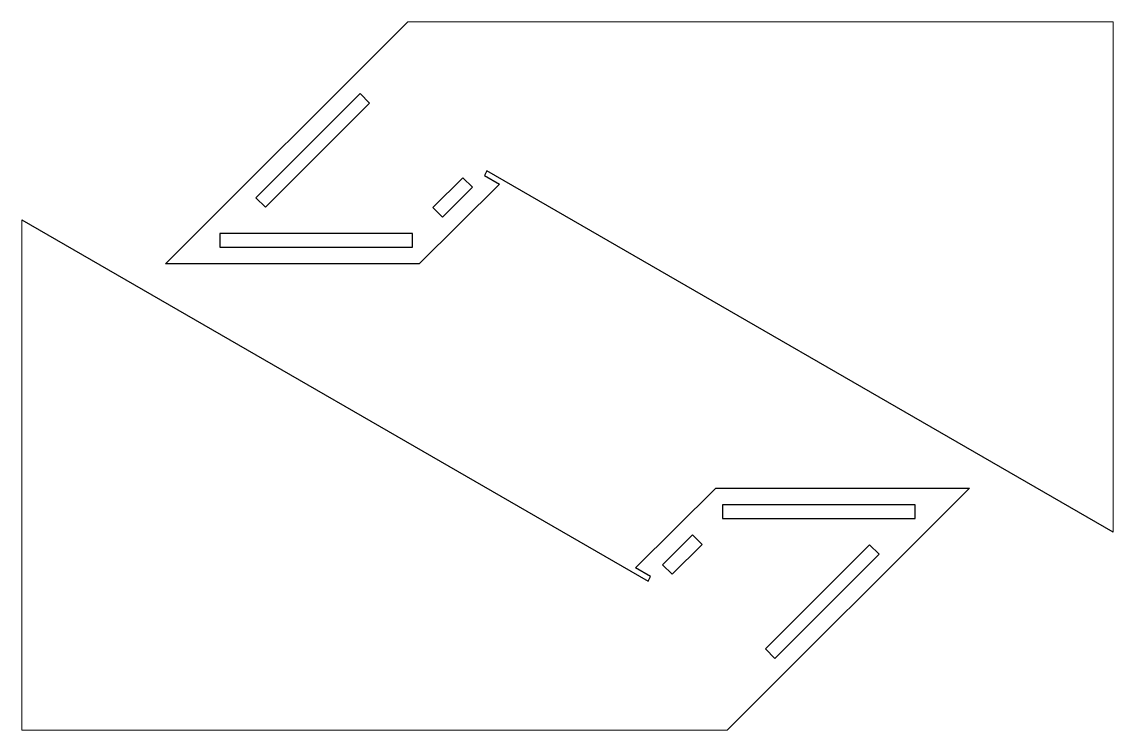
# Model space of a CAD drawing. Header units: millimetres. Extents: x 190 to 835, y -154 to 265.
import ezdxf

# ---------------------------------------------------------------- set-up
doc = ezdxf.new("R2010")
doc.units = ezdxf.units.MM
doc.header["$MEASUREMENT"] = 0
doc.layers.add('Layer 1', color=7, linetype='Continuous')

msp = doc.modelspace()

# ---------------------------------------------------------------- linework, layer by layer
at = {"layer": 'Layer 1', "lineweight": 25}
for points in [[(274.9287, 121.4947), (418.1761, 264.7422)], [(389.8833, 222.3151), (328.2518, 160.6837)], [(395.5401, 216.6583), (389.8833, 222.3151)], [(333.9087, 155.0268), (395.5401, 216.6583)], [(464.895, 176.495), (463.395, 173.8969)], [(835.1257, -37.2578), (464.895, 176.495)], [(472.23, 168.796), (424.9287, 121.4947)], [(450.6671, 172.4827), (432.9895, 154.805)], [(456.324, 166.8258), (450.6671, 172.4827)], [(463.395, 173.8969), (472.23, 168.796)], [(438.6463, 149.1482), (456.324, 166.8258)], [(328.2518, 160.6837), (333.9087, 155.0268)], [(432.9895, 154.805), (438.6463, 149.1482)], [(189.9289, 147.6884), (560.1596, -66.0644)], [(307.0386, 139.4705), (307.0386, 131.4705)], [(420.9686, 139.4705), (307.0386, 139.4705)], [(420.9686, 131.4705), (420.9686, 139.4705)], [(307.0386, 131.4705), (420.9686, 131.4705)], [(424.9287, 121.4947), (274.9287, 121.4947)], [(552.8246, -58.3654), (600.1259, -11.0641)], [(600.1259, -11.0641), (750.1259, -11.0641)], [(750.1259, -11.0641), (606.8785, -154.3116)], [(604.086, -21.0399), (604.086, -29.0399)], [(718.016, -21.0399), (604.086, -21.0399)], [(718.016, -29.0399), (718.016, -21.0399)], [(604.086, -29.0399), (718.016, -29.0399)], [(586.4083, -38.7176), (568.7306, -56.3952)], [(574.3875, -62.0521), (592.0651, -44.3744)], [(592.0651, -44.3744), (586.4083, -38.7176)], [(691.1459, -44.5962), (629.5145, -106.2277)], [(696.8028, -50.2531), (691.1459, -44.5962)], [(635.1713, -111.8845), (696.8028, -50.2531)], [(568.7306, -56.3952), (574.3875, -62.0521)], [(561.6596, -63.4663), (552.8246, -58.3654)], [(560.1596, -66.0644), (561.6596, -63.4663)], [(629.5145, -106.2277), (635.1713, -111.8845)]]:
    msp.add_lwpolyline(points, dxfattribs=at)
at = {"layer": 'Layer 1', "lineweight": 20}
for points in [[(418.1761, 264.7422), (835.1257, 264.7422)], [(835.1257, -37.2578), (835.1257, 264.7422)], [(189.9289, 147.6884), (189.9289, -154.3116)], [(606.8785, -154.3116), (189.9289, -154.3116)]]:
    msp.add_lwpolyline(points, dxfattribs=at)

doc.saveas('drawing.dxf')
